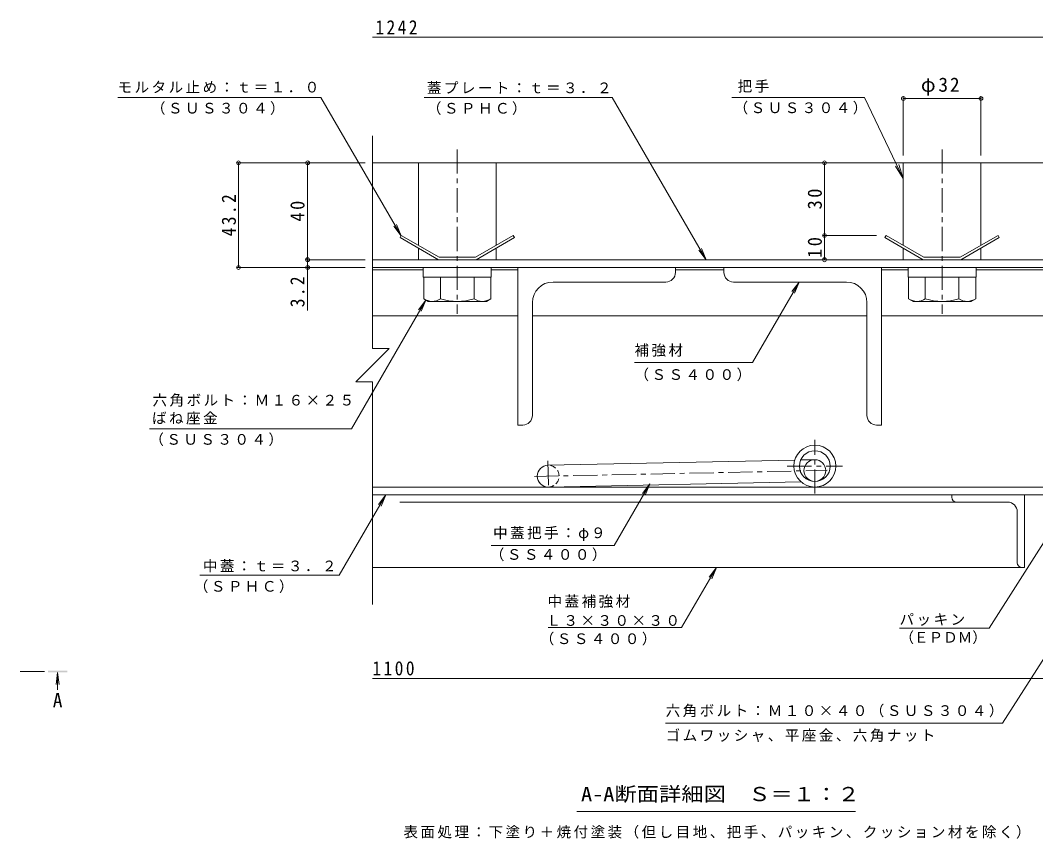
# Model space of a CAD drawing. Units: millimetres on the paper, enlarged 10 times, with parts at other scales. Extents: x -2620 to 2719, y -1962 to 1752.
# Drawn here: x -477 to 1617, y 64 to 1752 of the extents above; entities that cross this region are included whole.
import ezdxf
from ezdxf.enums import TextEntityAlignment as Align

# ---------------------------------------------------------------- set-up
doc = ezdxf.new("R2010")
doc.units = ezdxf.units.MM
doc.header["$LTSCALE"] = 10
doc.header["$PDMODE"] = 32
doc.header["$PDSIZE"] = 8
doc.linetypes.add('CHAIN1', pattern=[8, 5, -1, 1, -1])
doc.linetypes.add('DASHED1', pattern=[1.8, 1.2, -0.6])
for name, color, linetype, lineweight in [('0-2_仕上', 3, 'Continuous', 9), ('0-5_寸法', 7, 'Continuous', 9), ('D-2', 3, 'Continuous', 9), ('D-3', 4, 'Continuous', 9), ('D-5', 7, 'Continuous', 9), ('D-6', 6, 'Continuous', 9), ('D-9', 134, 'Continuous', 5), ('D-A', 3, 'Continuous', 9), ('D-B', 6, 'Continuous', 9), ('D-C', 2, 'Continuous', 9), ('D-F', 7, 'Continuous', 9)]:
    doc.layers.add(name, color=color, linetype=linetype, lineweight=lineweight)
doc.styles.add('ＭＳ ゴシック', font='')
doc.styles.get('ＭＳ ゴシック').set_extended_font_data('MS Gothic')

msp = doc.modelspace()

# ---------------------------------------------------------------- linework, layer by layer
at = {"layer": '0-2_仕上', "color": 4, "linetype": 'CHAIN1'}
msp.add_line((-477.46, 408.56), (-420.47, 408.56), dxfattribs=at)
at = {"layer": '0-2_仕上', "color": 4}
for q in [(-403.73, 381.77), (-397.21, 381.77), (-400.47, 370.96)]:
    msp.add_line((-400.47, 406.56), q, dxfattribs=at)
msp.add_solid([(-380.47, 406.56), (-380.47, 410.56), (-420.47, 406.56), (-420.47, 410.56)], dxfattribs=at)
at = {"layer": 'D-2'}
for p, q in [((1886.73, 1258.09), (248.73, 1258.09)), ((248.73, 1242.09), (1886.73, 1242.09))]:
    msp.add_line(p, q, dxfattribs=at)
at = {"layer": 'D-2', "linetype": 'CHAIN1'}
for p, q in [((1161.23, 775.6), (1161.23, 886.58)), ((1104.49, 832.34), (1217.97, 832.34))]:
    msp.add_line(p, q, dxfattribs=at)
at = {"layer": 'D-2'}
for radius in [43.25, 31.75]:
    msp.add_circle((1161.23, 832.34), radius, dxfattribs=at)
at = {"layer": 'D-3'}
for p, q in [((1873.73, 1458.09), (248.73, 1458.09)), ((384.89, 1258.09), (305.79, 1303.76)), ((539.17, 1308.09), (461.23, 1263.09)), ((541.67, 1303.76), (462.57, 1258.09)), ((539.17, 1308.09), (541.67, 1303.76)), ((1308.29, 1308.09), (1305.79, 1303.76)), ((1305.79, 1303.76), (1384.89, 1258.09)), ((1308.29, 1308.09), (1386.23, 1263.09)), ((1539.17, 1308.09), (1461.23, 1263.09)), ((1541.67, 1303.76), (1462.57, 1258.09)), ((1539.17, 1308.09), (1541.67, 1303.76)), ((384.89, 1258.09), (462.57, 1258.09)), ((386.23, 1263.09), (461.23, 1263.09)), ((1384.89, 1258.09), (1462.57, 1258.09)), ((1386.23, 1263.09), (1461.23, 1263.09))]:
    msp.add_line(p, q, dxfattribs=at)
msp.add_lwpolyline([(386.23, 1263.09), (308.29, 1308.09), (305.79, 1303.76)], dxfattribs=at)
at = {"layer": 'D-5'}
for p, q in [((355.75, 1592.84), (742.94, 1592.84)), ((937.23, 1258.09), (742.94, 1592.84)), ((1263.32, 1592.84), (990.06, 1592.84)), ((1263.32, 1592.84), (1343.73, 1425.75)), ((1343.73, 1425.75), (1327.3, 1450.85)), ((1343.73, 1425.75), (1334.36, 1454.25)), ((307.97, 1307.54), (298.35, 1330.61)), ((937.23, 1258.09), (921.97, 1277.89)), ((937.23, 1258.09), (927.61, 1281.16)), ((1129.01, 1212.09), (1113.74, 1192.29)), ((205.68, 909.45), (358.92, 1174.87)), ((358.92, 1174.87), (343.7, 1155.03)), ((358.92, 1174.87), (349.35, 1151.77)), ((1032.83, 1046.38), (789.27, 1046.38)), ((205.68, 909.45), (-211.31, 909.45)), ((821.24, 795.74), (805.98, 775.94)), ((821.24, 795.74), (811.62, 772.67)), ((180.39, 607.27), (276.63, 773.09)), ((276.63, 773.09), (261.37, 753.29)), ((276.63, 773.09), (267.01, 750.01)), ((1520.49, 497.97), (1672.22, 736.07)), ((1548.27, 301.96), (1766.68, 644.72)), ((886.53, 499.14), (958.47, 623.09)), ((958.47, 623.09), (943.2, 603.29)), ((958.47, 623.09), (948.85, 600.01)), ((-107.34, 607.27), (180.39, 607.27)), ((611.33, 499.14), (886.53, 499.14)), ((1335.92, 497.97), (1520.49, 497.97)), ((853.54, 301.96), (1548.27, 301.96)), ((1245.24, 119.75), (670.24, 119.75))]:
    msp.add_line(p, q, dxfattribs=at)
for points in [[(-276.56, 1592.84), (142.37, 1592.84), (307.97, 1307.54), (292.7, 1327.34)], [(1032.83, 1046.38), (1129.01, 1212.09), (1119.39, 1189.01)], [(493.85, 668.82), (747.58, 668.82), (821.24, 795.74)]]:
    msp.add_lwpolyline(points, dxfattribs=at)
at = {"layer": 'D-6'}
for p, q in [((248.73, 1242.09), (1953.73, 1242.09)), ((248.73, 1237.09), (353.73, 1237.09)), ((493.73, 1237.09), (548.73, 1237.09)), ((873.73, 1237.09), (973.73, 1237.09)), ((1298.73, 1237.09), (1353.73, 1237.09)), ((1493.73, 1237.09), (1953.73, 1237.09)), ((248.73, 1142.09), (548.73, 1142.09)), ((578.73, 1142.09), (1268.73, 1142.09)), ((1298.73, 1142.09), (1953.73, 1142.09)), ((610.76, 834.08), (1119.79, 844.73)), ((1132.11, 844.99), (1160.76, 845.58)), ((611.7, 789.09), (1132.53, 799.98)), ((1161.23, 800.58), (1161.7, 800.59))]:
    msp.add_line(p, q, dxfattribs=at)
at = {"layer": 'D-6', "linetype": 'CHAIN1'}
for p, q in [((610.57, 843.09), (611.82, 783.22)), ((582.71, 811), (1186.51, 823.62))]:
    msp.add_line(p, q, dxfattribs=at)
at = {"layer": 'D-6'}
msp.add_circle((1161.23, 823.09), 22.5, dxfattribs=at)
msp.add_arc((611.23, 811.59), 22.5, 90, 270, dxfattribs=at)
at = {"layer": 'D-6', "linetype": 'DASHED1'}
msp.add_arc((611.23, 811.59), 22.5, 270, 90, dxfattribs=at)
at = {"layer": 'D-9'}
for p, q in [((548.73, 1242.09), (548.73, 917.09)), ((873.73, 1242.09), (548.73, 1242.09)), ((873.73, 1232.04), (873.73, 1242.09)), ((973.73, 1242.09), (1298.73, 1242.09)), ((973.73, 1232.04), (973.73, 1242.09)), ((1298.73, 1242.09), (1298.73, 917.09)), ((621.23, 1212.09), (853.78, 1212.09)), ((1226.23, 1212.09), (993.68, 1212.09)), ((578.73, 1169.59), (578.73, 937.04)), ((1268.73, 1169.59), (1268.73, 937.04)), ((558.78, 917.09), (548.73, 917.09)), ((1288.68, 917.09), (1298.73, 917.09))]:
    msp.add_line(p, q, dxfattribs=at)
for centre, radius, start, end in [((853.73, 1232.09), 20, 270.13706, 359.86294), ((993.73, 1232.09), 20, 180.13706, 269.86294), ((621.23, 1169.59), 42.5, 90, 180), ((1226.23, 1169.59), 42.5, 0, 90), ((558.73, 937.09), 20, 270.13706, 359.86294), ((1288.73, 937.09), 20, 180.13706, 269.86294)]:
    msp.add_arc(centre, radius, start, end, dxfattribs=at)
at = {"layer": 'D-A'}
for p, q in [((1879.23, 789.09), (248.73, 789.09)), ((248.73, 773.09), (1879.23, 773.09))]:
    msp.add_line(p, q, dxfattribs=at)
at = {"layer": 'D-B'}
for p, q in [((1443.73, 773.09), (305.25, 773.09)), ((1453.73, 758.09), (305.25, 758.09)), ((1443.73, 773.09), (1593.73, 773.09)), ((1443.73, 768.09), (1443.73, 773.09)), ((1453.73, 758.09), (1558.73, 758.09)), ((1593.73, 773.09), (1593.73, 623.09)), ((1578.73, 633.09), (1578.73, 738.09)), ((1588.73, 623.09), (248.73, 623.09)), ((1588.73, 623.09), (1593.73, 623.09))]:
    msp.add_line(p, q, dxfattribs=at)
for centre, radius, start, end in [((1453.73, 768.09), 10, 180, 270), ((1558.73, 738.09), 20, 0, 90), ((1588.73, 633.09), 10, 180, 270)]:
    msp.add_arc(centre, radius, start, end, dxfattribs=at)
at = {"layer": 'D-C', "linetype": 'CHAIN1'}
for p, q in [((423.73, 1485.77), (423.73, 1146.46)), ((1423.73, 1485.77), (1423.73, 1146.46))]:
    msp.add_line(p, q, dxfattribs=at)
at = {"layer": 'D-C'}
for p, q in [((343.73, 1458.09), (343.73, 1287.63)), ((343.73, 1458.09), (503.73, 1458.09)), ((503.73, 1458.09), (503.73, 1287.63)), ((1343.73, 1458.09), (1343.73, 1287.63)), ((1343.73, 1458.09), (1503.73, 1458.09)), ((1503.73, 1458.09), (1503.73, 1287.63)), ((343.73, 1281.85), (343.73, 1258.09)), ((503.73, 1281.85), (503.73, 1258.09)), ((1343.73, 1281.85), (1343.73, 1258.09)), ((1503.73, 1281.85), (1503.73, 1258.09)), ((343.73, 1258.09), (503.73, 1258.09)), ((1343.73, 1258.09), (1503.73, 1258.09))]:
    msp.add_line(p, q, dxfattribs=at)
at = {"layer": 'D-C', "color": 134, "lineweight": 5}
for p, q in [((353.73, 1242.09), (353.73, 1222.09)), ((353.73, 1242.09), (493.73, 1242.09)), ((493.73, 1242.09), (493.73, 1222.09)), ((1353.73, 1242.09), (1353.73, 1222.09)), ((1353.73, 1242.09), (1493.73, 1242.09)), ((1493.73, 1242.09), (1493.73, 1222.09)), ((353.73, 1222.09), (493.73, 1222.09)), ((1353.73, 1222.09), (1493.73, 1222.09))]:
    msp.add_line(p, q, dxfattribs=at)
at = {"layer": 'D-C', "color": 5, "lineweight": 5}
for p, q in [((354.45, 1222.09), (354.45, 1177.45)), ((493.01, 1222.09), (354.45, 1222.09)), ((389.09, 1177.45), (389.09, 1222.09)), ((458.37, 1177.45), (458.37, 1222.09)), ((493.01, 1177.45), (493.01, 1222.09)), ((1354.45, 1222.09), (1354.45, 1177.45)), ((1493.01, 1222.09), (1354.45, 1222.09)), ((1389.09, 1177.45), (1389.09, 1222.09)), ((1458.37, 1177.45), (1458.37, 1222.09)), ((1493.01, 1177.45), (1493.01, 1222.09)), ((363.73, 1172.09), (354.45, 1177.45)), ((1363.73, 1172.09), (1354.45, 1177.45))]:
    msp.add_line(p, q, dxfattribs=at)
for points in [[(363.73, 1172.09), (483.73, 1172.09), (493.01, 1177.45)], [(1363.73, 1172.09), (1483.73, 1172.09), (1493.01, 1177.45)]]:
    msp.add_lwpolyline(points, dxfattribs=at)
for centre, radius, start, end in [((374.89, 1212.86), 40.89, 240, 265.61574), ((370.69, 1206.26), 34.18, 271.81354, 302.57069), ((423.73, 1286.73), 114.64, 252.41203, 287.58795), ((476.77, 1206.26), 34.18, 237.42929, 268.18645), ((472.56, 1212.86), 40.89, 274.38425, 299.99998), ((1374.89, 1212.86), 40.89, 240, 265.61574), ((1370.69, 1206.26), 34.18, 271.81354, 302.57069), ((1423.73, 1286.73), 114.64, 252.41203, 287.58795), ((1476.77, 1206.26), 34.18, 237.42929, 268.18645), ((1472.56, 1212.86), 40.89, 274.38425, 299.99998)]:
    msp.add_arc(centre, radius, start, end, dxfattribs=at)
at = {"layer": 'D-F'}
for p, q in [((1998.73, 1717.08), (248.73, 1717.08)), ((1343.73, 1473.09), (1343.73, 1595.71)), ((1503.73, 1473.09), (1503.73, 1595.71)), ((1343.73, 1590.71), (1503.73, 1590.71)), ((248.73, 1513.85), (248.73, 1075)), ((233.73, 1458.09), (-30.42, 1458.09)), ((-27.42, 1242.09), (-27.42, 1458.09)), ((115.08, 1258.09), (115.08, 1458.09)), ((1181.07, 1308.09), (1181.07, 1458.09)), ((1178.07, 1308.09), (1288.29, 1308.09)), ((1181.07, 1258.09), (1181.07, 1308.09)), ((233.73, 1258.09), (110.08, 1258.09)), ((115.08, 1242.09), (115.08, 1258.09)), ((-30.42, 1242.09), (233.73, 1242.09)), ((115.08, 1242.09), (115.08, 1153.58)), ((283.14, 1075), (214.32, 1006.18)), ((248.73, 1075), (283.14, 1075)), ((248.73, 1006.18), (214.32, 1006.18)), ((248.73, 1006.18), (248.73, 546.55)), ((1643.72, 394.19), (248.73, 394.19))]:
    msp.add_line(p, q, dxfattribs=at)
for p in [(1343.73, 1590.71), (1503.73, 1590.71), (-27.42, 1458.09), (115.08, 1458.09), (1181.07, 1458.09), (1181.07, 1308.09), (115.08, 1258.09), (1181.07, 1258.09), (-27.42, 1242.09), (115.08, 1242.09)]:
    msp.add_point(p, dxfattribs=at)

# ---------------------------------------------------------------- texts
at = {"layer": '0-5_寸法', "color": 2, "style": 'ＭＳ ゴシック'}
msp.add_text('A', height=29.33, dxfattribs=at).set_placement((-410.47, 325.86), align=Align.BOTTOM_LEFT)
at = {"layer": 'D-5', "style": 'ＭＳ ゴシック'}
msp.add_text('（ＥＰＤＭ）', height=21.99, dxfattribs=at).set_placement((1335.92, 461.41), align=Align.BOTTOM_LEFT)
at = {"layer": 'D-5', "color": 2, "style": 'ＭＳ ゴシック', "width": 1.15}
msp.add_text('A-A断面詳細図\u3000Ｓ＝１：２', height=29.33, dxfattribs=at).set_placement((678.99, 132.25), align=Align.BOTTOM_LEFT)
at = {"layer": 'D-5', "char_height": 21.99, "attachment_point": 7, "style": 'ＭＳ ゴシック'}
for s, insert in [('\\T1.17;モルタル止め：ｔ＝１．０', (-276.96, 1601.84)), ('\\T1.17;蓋プレート：ｔ＝３．２', (361.08, 1600.39)), ('\\T1.17;把手', (1002.16, 1602.68)), ('\\T1.17;（ＳＵＳ３０４）', (-208.02, 1556.93)), ('\\T1.17;（ＳＰＨＣ）', (361.08, 1556.72)), ('\\T1.17;（ＳＵＳ３０４）', (993.75, 1557.77)), ('\\T1.17;補強材', (789.27, 1057.86)), ('\\T1.17;（ＳＳ４００）', (789.27, 1007.33)), ('\\T1.17;六角ボルト：Ｍ１６×２５', (-204.78, 954.8)), ('\\T1.17;ばね座金', (-205.82, 918.08)), ('\\T1.17;（ＳＵＳ３０４）', (-211.31, 873.59)), ('\\T1.17;中蓋把手：φ９', (497.57, 677.71)), ('\\T1.17;（ＳＳ４００）', (490.92, 636.17)), ('\\T1.17;中蓋：ｔ＝３．２', (-100.9, 612.96)), ('\\T1.17;（ＳＰＨＣ）', (-119.58, 570.4)), ('\\T1.17;中蓋補強材', (610.05, 539.64)), ('\\T1.17;Ｌ３×３０×３０', (607.7, 502.45)), ('\\T1.17;パッキン', (1335.92, 502.79)), ('\\T1.17;（ＳＳ４００）', (593.86, 462.31)), ('\\T1.17;六角ボルト：Ｍ１０×４０（ＳＵＳ３０４）', (853.54, 313.98)), ('\\T1.17;ゴムワッシャ、平座金、六角ナット', (853.54, 263.16)), ('\\T1.17;表面処理：下塗り＋焼付塗装（但し目地、把手、パッキン、クッション材を除く）', (312.74, 63.62))]:
    msp.add_mtext(s, dxfattribs=dict(at, insert=insert))
at = {"layer": 'D-F', "color": 2, "char_height": 29.33, "attachment_point": 7, "style": 'ＭＳ ゴシック'}
for s, insert in [('\\T1.28;\\W0.9;1242', (254.9, 1723.08)), ('\\T1.19;φ32', (1379.98, 1596.71)), ('\\T1.28;\\W0.9;1100', (248.73, 400.19))]:
    msp.add_mtext(s, dxfattribs=dict(at, insert=insert))
at = {"layer": 'D-F', "color": 2, "char_height": 29.33, "attachment_point": 7, "rotation": 90, "style": 'ＭＳ ゴシック'}
for s, insert in [('\\T1.28;\\W0.9;43.2', (-32.42, 1306.34)), ('\\T1.27;\\W0.95;30', (1176.07, 1361.84)), ('\\T1.27;\\W0.95;40', (109.08, 1336.84)), ('\\T1.27;\\W0.95;10', (1176.07, 1261.84)), ('\\T1.27;\\W0.9;3.2', (109.08, 1160.12))]:
    msp.add_mtext(s, dxfattribs=dict(at, insert=insert))

doc.saveas('drawing.dxf')
